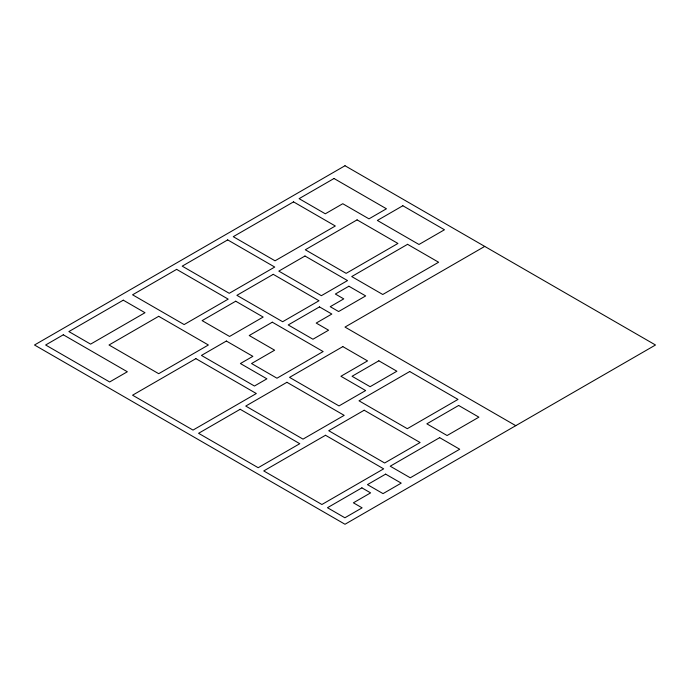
<?xml version="1.0" encoding="UTF-8"?>
<svg xmlns="http://www.w3.org/2000/svg" width="690" height="690" viewBox="0 0 690 690"><rect width="100%" height="100%" fill="white"/><g stroke="black" fill="none" stroke-linecap="round" stroke-linejoin="round"><path stroke-width="1.03" d="M484.725 246.408L345 327.077L515.775 425.67M345 165.738L34.5 345L345 524.262L655.5 345L345 165.738M63.308 334.797L45.635 345L109.658 381.967L127.331 371.763L63.308 334.797M123.277 300.176L68.879 331.579L90.606 344.129L145.004 312.717L123.277 300.176M176.64 269.367L132.575 294.803L184.135 324.567L228.192 299.132L176.64 269.367M227.691 239.896L182.212 266.15L229.244 293.31L274.724 267.047L227.691 239.896M293.535 201.877L233.263 236.679L275.051 260.803L335.323 226.001L293.535 201.877M334.02 178.503L299.106 198.66L325.318 213.797L342.775 203.722L368.986 218.851L386.443 208.777L334.02 178.503M158.7 316.313L109.02 345L158.7 373.687L208.38 345L158.7 316.313M357.084 219.869L305.299 249.771L346.147 273.352L397.932 243.458L357.084 219.869M273.249 274.335L236.894 295.32L282.65 321.73L318.996 300.745L273.249 274.335M304.98 256.016L278.812 271.118L321.368 295.682L347.527 280.58L304.98 256.016M235.721 301.211L202.118 320.617L229.563 336.453L263.157 317.055L235.721 301.211M402.839 205.741L377.361 220.446L418.985 244.476L444.455 229.77L402.839 205.741M195.891 358.645L132.575 395.197L193.01 430.086L256.326 393.533L195.891 358.645M226.372 341.041L201.454 355.428L254.446 386.021L266.901 378.827L240.405 363.535L252.868 356.342L226.372 341.041M272.309 322.196L249.219 335.521L274.637 350.201L251.548 363.535L276.966 378.206L323.144 351.546L272.309 322.196M407.574 244.32L351.719 276.569L382.76 294.492L438.616 262.243L407.574 244.32M348.89 286.229L335.357 294.035L343.758 298.882L330.234 306.688L338.626 311.535L365.674 295.924L348.89 286.229M319.47 306.903L288.213 324.947L312.95 339.23L328.569 330.208L316.21 323.067L331.83 314.045L319.47 306.903M342.827 346.613L289.55 377.378L339.006 405.927L365.64 390.549L340.912 376.274L367.554 360.896L342.827 346.613M240.18 409.282L198.582 433.303L258.181 467.708L299.779 443.696L240.18 409.282M286.928 382.295L245.752 406.065L303.014 439.125L344.189 415.354L286.928 382.295M378.836 360.81L352.055 376.274L370.107 386.693L396.888 371.229L378.836 360.81M409.722 371.531L359.007 400.812L407.298 428.688L458.005 399.415L409.722 371.531M364.191 410.231L328.733 430.707L384.658 462.99L420.106 442.523L364.191 410.231M325.507 435.269L263.744 470.925L321.902 504.502L383.657 468.846L325.507 435.269M458.652 405.47L426.851 423.832L447.094 435.528L478.895 417.165L458.652 405.47M439.659 437.658L390.221 466.207L410.274 477.782L459.713 449.242L439.659 437.658M361.888 487.847L327.474 507.719L344.888 517.776L362.103 507.84L353.392 502.812L370.599 492.876L361.888 487.847M385.641 474.134L367.46 484.63L383.036 493.626L401.218 483.129L385.641 474.134"/></g></svg>
